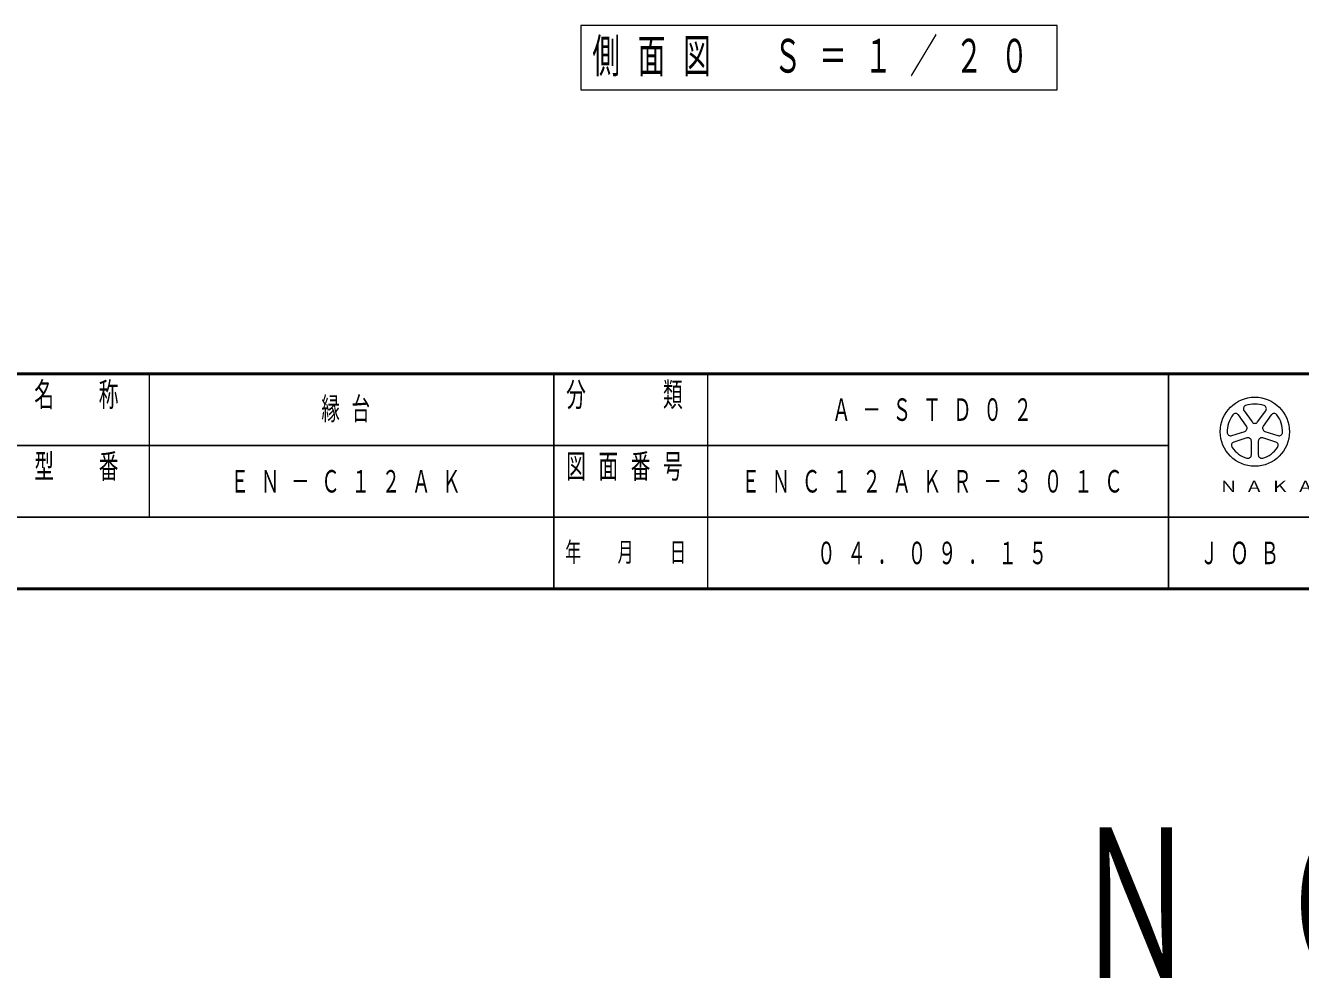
# Model space of a CAD drawing. Units: millimetres on the paper, scale 1:20. Extents: x -365 to 10, y -38 to 257.
# Drawn here: x -181.6 to -57.1, y -38.3 to 55 of the extents above; entities that cross this region are included whole.
import ezdxf

# ---------------------------------------------------------------- set-up
doc = ezdxf.new("R2010")
doc.units = ezdxf.units.MM
doc.layers.add('LY_1', color=7, linetype='Continuous', lineweight=25)
doc.layers.add('LY_2', color=7, linetype='Continuous', lineweight=13)
doc.styles.add('ＭＳ ゴシック', font='')
doc.styles.get('ＭＳ ゴシック').set_extended_font_data('MS Gothic')

msp = doc.modelspace()

# ---------------------------------------------------------------- linework, layer by layer
at = {"layer": 'LY_1', "lineweight": 13}
for p, q in [((-80.854, 55.046), (-127.354, 55.046)), ((-127.354, 55.046), (-127.354, 48.746)), ((-80.854, 48.746), (-80.854, 55.046)), ((-127.354, 48.746), (-80.854, 48.746))]:
    msp.add_line(p, q, dxfattribs=at)
at = {"layer": 'LY_2', "lineweight": 50}
for p, q in [((-365, 21), (0, 21)), ((-365, 0), (0, 0))]:
    msp.add_line(p, q, dxfattribs=at)
at = {"layer": 'LY_2'}
for p, q in [((-169.5, 21), (-169.5, 7)), ((-115, 21), (-115, 0)), ((-62.39, 15.917), (-63.175, 16.997)), ((-62.629, 17.393), (-61.844, 16.313)), ((-61.298, 16.313), (-60.513, 17.393)), ((-59.967, 16.997), (-60.752, 15.917)), ((-63.828, 14.985), (-62.559, 15.397)), ((-60.583, 15.397), (-59.313, 14.985)), ((-62.35, 14.755), (-63.62, 14.343)), ((-61.908, 13.099), (-61.908, 14.434)), ((-61.233, 14.434), (-61.233, 13.099)), ((-59.522, 14.343), (-60.792, 14.755))]:
    msp.add_line(p, q, dxfattribs=at)
at = {"layer": 'LY_2', "color": 211, "lineweight": 25}
for p, q in [((-130, 21), (-130, 0)), ((-70, 21), (-70, 0)), ((-182.5, 14), (-70, 14)), ((-237.5, 7), (0, 7))]:
    msp.add_line(p, q, dxfattribs=at)
at = {"layer": 'LY_2'}
msp.add_circle((-61.571, 15.363), 3.375, dxfattribs=at)
for centre, radius, start, end in [((-62.356, 17.592), 0.338, 109.39847, 215.99997), ((-61.571, 15.363), 2.7, 70.60155, 109.39847), ((-60.786, 17.592), 0.338, 324, 70.60155), ((-61.571, 15.363), 2.7, 142.60154, 181.39846), ((-63.448, 16.798), 0.338, 35.99999, 142.60154), ((-61.571, 16.512), 0.338, 215.99998, 324), ((-59.694, 16.798), 0.338, 37.39846, 143.99995), ((-61.571, 15.363), 2.7, 358.60155, 37.39847), ((-63.933, 15.306), 0.338, 181.39848, 287.99997), ((-62.663, 15.718), 0.338, 287.99998, 35.99999), ((-60.479, 15.718), 0.338, 143.99996, 251.99999), ((-59.209, 15.306), 0.338, 252.00001, 358.60156), ((-63.516, 14.022), 0.338, 107.99999, 214.60154), ((-61.571, 15.363), 2.7, 214.60156, 253.39848), ((-62.246, 14.434), 0.338, 359.99997, 107.99999), ((-60.896, 14.434), 0.338, 71.99997, 179.99999), ((-61.571, 15.363), 2.7, 286.60155, 325.39847), ((-59.626, 14.022), 0.338, 325.39847, 71.99996), ((-62.246, 13.099), 0.338, 253.39847, 359.99997), ((-60.896, 13.099), 0.338, 179.99999, 286.60154)]:
    msp.add_arc(centre, radius, start, end, dxfattribs=at)

# ---------------------------------------------------------------- texts
at = {"layer": 'LY_1', "style": 'ＭＳ ゴシック'}
for s, insert, char_height, attachment_point in [('\\T1.64;\\W0.6;側面図\u3000Ｓ＝１／２０', (-104.104, 51.896), 3.299, 5), ('\\T1.64;\\W0.6;縁台', (-149.75, 17.5), 2.199, 5), ('\\T1.64;\\W0.6;Ａ－ＳＴＤ０２', (-92.5, 17.5), 2.199, 5), ('\\T1.64;\\W0.6;ＥＮ－Ｃ１２ＡＫ', (-149.75, 10.5), 2.199, 5), ('\\T1.64;\\W0.6;ＥＮＣ１２ＡＫＲ－３０１Ｃ', (-92.5, 10.5), 2.199, 5), ('\\T1.64;\\W0.6;０４．０９．１５', (-92.5, 3.5), 2.199, 5), ('\\T1.64;\\W0.6;ＮＣＡ３Ｇ', (-30, -23.333), 14.66, 2)]:
    msp.add_mtext(s, dxfattribs=dict(at, insert=insert, char_height=char_height, attachment_point=attachment_point))
at = {"layer": 'LY_2', "color": 4, "style": 'ＭＳ ゴシック'}
for s, insert, char_height, attachment_point in [('\\T1.64;\\W0.6;名\u3000称', (-176, 20.167), 2.346, 2), ('\\T1.64;\\W0.6;分\u3000\u3000類', (-122.5, 20.167), 2.346, 2), ('\\T1.64;\\W0.6;型\u3000番', (-176, 13.167), 2.346, 2), ('\\T1.64;\\W0.6;図面番号', (-122.5, 13.167), 2.346, 2), ('\\T1.39;\\W1.2;ＮＡＫＡＭＵＲＡ\u3000ＭＦＧ．ＣＯＲＰＯＲＡＴＩＯＮ', (-35, 10), 1.1, 5), ('\\T1.64;\\W0.6;年\u3000月\u3000日', (-122.5, 3.5), 1.906, 5), ('\\T1.64;\\W0.6;ＪＯＢ', (-62.5, 3.5), 2.199, 5)]:
    msp.add_mtext(s, dxfattribs=dict(at, insert=insert, char_height=char_height, attachment_point=attachment_point))

doc.saveas('drawing.dxf')
